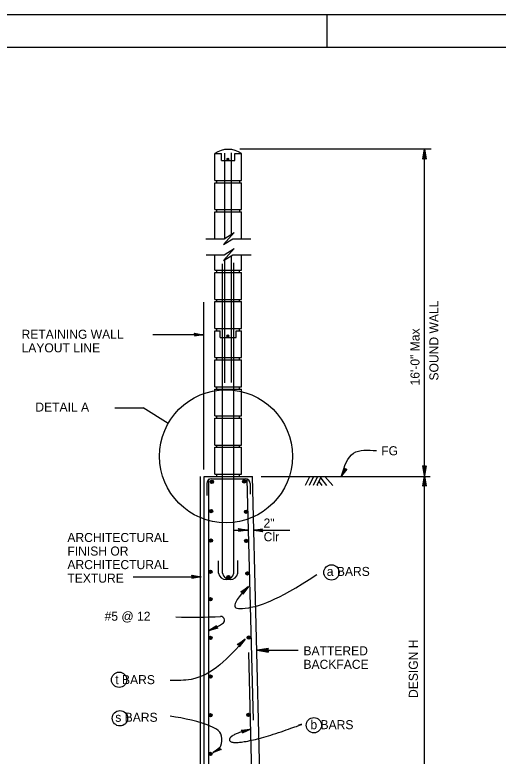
# Model space of a CAD drawing. Extents: x 0 to 2.83, y 0 to 1.83.
# Drawn here: x 1.347 to 1.971, y 0.877 to 1.833 of the extents above; entities that cross this region are included whole.
import ezdxf

# ---------------------------------------------------------------- set-up
doc = ezdxf.new("R2010")
doc.units = 0
for name, color, linetype in [('10 Sheet Format', 7, 'Continuous'), ('210 Border', 7, 'Continuous'), ('212 Leaders and Dim Lines', 7, 'Continuous'), ('213 Rebar', 7, 'Continuous'), ('214 Text and Titles', 7, 'Continuous'), ('240 Concrete', 7, 'Continuous'), ('251 Masonry', 7, 'Continuous'), ('257 Ground Line', 7, 'Continuous')]:
    doc.layers.add(name, color=color, linetype=linetype)

msp = doc.modelspace()

# ---------------------------------------------------------------- linework, layer by layer
at = {"layer": '10 Sheet Format'}
msp.add_lwpolyline([(0, 0), (2.83333, 0), (2.83333, 1.83333), (0, 1.83333)], close=True, dxfattribs=at)
at = {"layer": '210 Border'}
for p, q in [((1.75, 1.83333), (1.75, 1.79167)), ((0.08333, 1.79167), (2.79167, 1.79167))]:
    msp.add_line(p, q, dxfattribs=at)
at = {"layer": '212 Leaders and Dim Lines'}
for p, q in [((1.63783, 1.66053), (1.88494, 1.66053)), ((1.87405, 1.64723), (1.87625, 1.66044)), ((1.8746, 1.64757), (1.87625, 1.66044)), ((1.87625, 1.66044), (1.87515, 1.6479)), ((1.87625, 1.66044), (1.8757, 1.64824)), ((1.87625, 1.64858), (1.87625, 1.66044)), ((1.87625, 1.66044), (1.87846, 1.64723)), ((1.87736, 1.6479), (1.87625, 1.66044)), ((1.87681, 1.64824), (1.87625, 1.66044)), ((1.87625, 1.66044), (1.87791, 1.64757)), ((1.87625, 1.2383), (1.87625, 1.66044)), ((1.87515, 1.6479), (1.87405, 1.64723)), ((1.87515, 1.6479), (1.87625, 1.64858)), ((1.87625, 1.64858), (1.87736, 1.6479)), ((1.87736, 1.6479), (1.87846, 1.64723)), ((1.59124, 1.24668), (1.59124, 1.46259)), ((1.59015, 1.4205), (1.52536, 1.4205)), ((1.57977, 1.42142), (1.57921, 1.42233)), ((1.57921, 1.42233), (1.59015, 1.42051)), ((1.57977, 1.42142), (1.57921, 1.42233)), ((1.57921, 1.42233), (1.59015, 1.42051)), ((1.59015, 1.42051), (1.57921, 1.41868)), ((1.59015, 1.42051), (1.57921, 1.41868)), ((1.57977, 1.41959), (1.57921, 1.41868)), ((1.57977, 1.41959), (1.57921, 1.41868)), ((1.57949, 1.42187), (1.59015, 1.42051)), ((1.57949, 1.42187), (1.59015, 1.42051)), ((1.59015, 1.42051), (1.57949, 1.41913)), ((1.59015, 1.42051), (1.57949, 1.41913)), ((1.59015, 1.42051), (1.57977, 1.42142)), ((1.57977, 1.42142), (1.58033, 1.42051)), ((1.59015, 1.42051), (1.57977, 1.42142)), ((1.57977, 1.42142), (1.58033, 1.42051)), ((1.57977, 1.41959), (1.59015, 1.42051)), ((1.58033, 1.42051), (1.57977, 1.41959)), ((1.57977, 1.41959), (1.59015, 1.42051)), ((1.58033, 1.42051), (1.57977, 1.41959)), ((1.59015, 1.42051), (1.58005, 1.42096)), ((1.59015, 1.42051), (1.58005, 1.42096)), ((1.58005, 1.42005), (1.59015, 1.42051)), ((1.58005, 1.42005), (1.59015, 1.42051)), ((1.58033, 1.42051), (1.59015, 1.42051)), ((1.58033, 1.42051), (1.59015, 1.42051)), ((1.76913, 1.23831), (1.77263, 1.2489)), ((1.76913, 1.23831), (1.7729, 1.24843)), ((1.77318, 1.24797), (1.76913, 1.23831)), ((1.77345, 1.2475), (1.76913, 1.23831)), ((1.77588, 1.24719), (1.76913, 1.23831)), ((1.77534, 1.24715), (1.76913, 1.23831)), ((1.76913, 1.23831), (1.7748, 1.24711)), ((1.76913, 1.23831), (1.77427, 1.24708)), ((1.77373, 1.24704), (1.76913, 1.23831)), ((1.77318, 1.24797), (1.77263, 1.2489)), ((1.77373, 1.24704), (1.77318, 1.24797)), ((1.7748, 1.24711), (1.77373, 1.24704)), ((1.7748, 1.24711), (1.77588, 1.24719)), ((1.87515, 1.25084), (1.87405, 1.25151)), ((1.87625, 1.2383), (1.87405, 1.25151)), ((1.87625, 1.2383), (1.8746, 1.25117)), ((1.87515, 1.25084), (1.87625, 1.2383)), ((1.87625, 1.25016), (1.87515, 1.25084)), ((1.8757, 1.2505), (1.87625, 1.2383)), ((1.87846, 1.25151), (1.87625, 1.2383)), ((1.87791, 1.25117), (1.87625, 1.2383)), ((1.87625, 1.2383), (1.87736, 1.25084)), ((1.87736, 1.25084), (1.87625, 1.25016)), ((1.87625, 1.2383), (1.87681, 1.2505)), ((1.87625, 1.25016), (1.87625, 1.2383)), ((1.87736, 1.25084), (1.87846, 1.25151)), ((1.87405, 1.22509), (1.87625, 1.2383)), ((1.8746, 1.22543), (1.87625, 1.2383)), ((1.87625, 1.2383), (1.87515, 1.22577)), ((1.87625, 1.2383), (1.8757, 1.22611)), ((1.87625, 1.22645), (1.87625, 1.2383)), ((1.87625, 1.2383), (1.87846, 1.22509)), ((1.87736, 1.22577), (1.87625, 1.2383)), ((1.87681, 1.22611), (1.87625, 1.2383)), ((1.87625, 1.2383), (1.87791, 1.22543)), ((1.87625, 0.65561), (1.87625, 1.2383)), ((1.87515, 1.22577), (1.87405, 1.22509)), ((1.87515, 1.22577), (1.87625, 1.22645)), ((1.87625, 1.22645), (1.87736, 1.22577)), ((1.87736, 1.22577), (1.87846, 1.22509)), ((1.62947, 1.16842), (1.64799, 1.16842)), ((1.63655, 1.16942), (1.63593, 1.17043)), ((1.63593, 1.17043), (1.64799, 1.16842)), ((1.64799, 1.16842), (1.63593, 1.1664)), ((1.63655, 1.16741), (1.63593, 1.1664)), ((1.63624, 1.16993), (1.64799, 1.16842)), ((1.64799, 1.16842), (1.63624, 1.16691)), ((1.64799, 1.16842), (1.63655, 1.16942)), ((1.63655, 1.16942), (1.63717, 1.16842)), ((1.63655, 1.16741), (1.64799, 1.16842)), ((1.63717, 1.16842), (1.63655, 1.16741)), ((1.64799, 1.16842), (1.63686, 1.16892)), ((1.63686, 1.16792), (1.64799, 1.16842)), ((1.63717, 1.16842), (1.64799, 1.16842)), ((1.65506, 1.16816), (1.66712, 1.17018)), ((1.65506, 1.16816), (1.66681, 1.16967)), ((1.6665, 1.16917), (1.65506, 1.16816)), ((1.66619, 1.16867), (1.65506, 1.16816)), ((1.65506, 1.16816), (1.7025, 1.16816)), ((1.66588, 1.16816), (1.65506, 1.16816)), ((1.66712, 1.16615), (1.65506, 1.16816)), ((1.65506, 1.16816), (1.6665, 1.16716)), ((1.66681, 1.16665), (1.65506, 1.16816)), ((1.65506, 1.16816), (1.66619, 1.16766)), ((1.66588, 1.16816), (1.6665, 1.16917)), ((1.6665, 1.16716), (1.66588, 1.16816)), ((1.6665, 1.16917), (1.66712, 1.17018)), ((1.6665, 1.16716), (1.66712, 1.16615)), ((1.5762, 1.10904), (1.57559, 1.11004)), ((1.57559, 1.11004), (1.58764, 1.10803)), ((1.50025, 1.10803), (1.58764, 1.10803)), ((1.58764, 1.10803), (1.57559, 1.10602)), ((1.5762, 1.10703), (1.57559, 1.10602)), ((1.57589, 1.10954), (1.58764, 1.10803)), ((1.58764, 1.10803), (1.57589, 1.10652)), ((1.58764, 1.10803), (1.5762, 1.10904)), ((1.5762, 1.10904), (1.57682, 1.10803)), ((1.5762, 1.10703), (1.58764, 1.10803)), ((1.57682, 1.10803), (1.5762, 1.10703)), ((1.58764, 1.10803), (1.57651, 1.10854)), ((1.57651, 1.10753), (1.58764, 1.10803)), ((1.57682, 1.10803), (1.58764, 1.10803)), ((1.63896, 1.08867), (1.64891, 1.09577)), ((1.63954, 1.08853), (1.64891, 1.09577)), ((1.64891, 1.09577), (1.64011, 1.08839)), ((1.64891, 1.09577), (1.64069, 1.08826)), ((1.64126, 1.08812), (1.64891, 1.09577)), ((1.6414, 1.08754), (1.64891, 1.09577)), ((1.64154, 1.08697), (1.64891, 1.09577)), ((1.64891, 1.09577), (1.64168, 1.08639)), ((1.64891, 1.09577), (1.64181, 1.08582)), ((1.64011, 1.08839), (1.63896, 1.08867)), ((1.64011, 1.08839), (1.64126, 1.08812)), ((1.64126, 1.08812), (1.64154, 1.08697)), ((1.64154, 1.08697), (1.64181, 1.08582)), ((1.59745, 1.03847), (1.60748, 1.04545)), ((1.59745, 1.03847), (1.60742, 1.04486)), ((1.60736, 1.04427), (1.59745, 1.03847)), ((1.60729, 1.04369), (1.59745, 1.03847)), ((1.60723, 1.0431), (1.59745, 1.03847)), ((1.60723, 1.0431), (1.60736, 1.04427)), ((1.60821, 1.04246), (1.60723, 1.0431)), ((1.60736, 1.04427), (1.60748, 1.04545)), ((1.59745, 1.03847), (1.60772, 1.04277)), ((1.59745, 1.03847), (1.60821, 1.04246)), ((1.60871, 1.04213), (1.59745, 1.03847)), ((1.60921, 1.04181), (1.59745, 1.03847)), ((1.60821, 1.04246), (1.60921, 1.04181)), ((1.63432, 1.02088), (1.64463, 1.02744)), ((1.63489, 1.02071), (1.64463, 1.02744)), ((1.64463, 1.02744), (1.63546, 1.02054)), ((1.64463, 1.02744), (1.63602, 1.02037)), ((1.63659, 1.02021), (1.64463, 1.02744)), ((1.6367, 1.01963), (1.64463, 1.02744)), ((1.6368, 1.01904), (1.64463, 1.02744)), ((1.64463, 1.02744), (1.63691, 1.01846)), ((1.64463, 1.02744), (1.63702, 1.01788)), ((1.63546, 1.02054), (1.63432, 1.02088)), ((1.63546, 1.02054), (1.63659, 1.02021)), ((1.63659, 1.02021), (1.6368, 1.01904)), ((1.6368, 1.01904), (1.63702, 1.01788)), ((1.6747, 1.01571), (1.66011, 1.01328)), ((1.67432, 1.0151), (1.66011, 1.01328)), ((1.66011, 1.01328), (1.67395, 1.01449)), ((1.67395, 1.01449), (1.6732, 1.01328)), ((1.67395, 1.01449), (1.6747, 1.01571)), ((1.66011, 1.01328), (1.67357, 1.01389)), ((1.66011, 1.01328), (1.71287, 1.01328)), ((1.6732, 1.01328), (1.66011, 1.01328)), ((1.66011, 1.01328), (1.6747, 1.01084)), ((1.67395, 1.01206), (1.66011, 1.01328)), ((1.67357, 1.01267), (1.66011, 1.01328)), ((1.66011, 1.01328), (1.67432, 1.01145)), ((1.6732, 1.01328), (1.67395, 1.01206)), ((1.67395, 1.01206), (1.6747, 1.01084)), ((1.63968, 0.91035), (1.65187, 0.91126)), ((1.64052, 0.90952), (1.63968, 0.91035)), ((1.6401, 0.90993), (1.65187, 0.91126)), ((1.65187, 0.91126), (1.64052, 0.90952)), ((1.64052, 0.90952), (1.64136, 0.90869)), ((1.65187, 0.91126), (1.64063, 0.90644)), ((1.65187, 0.91126), (1.64082, 0.907)), ((1.65187, 0.91126), (1.64094, 0.9091)), ((1.641, 0.90756), (1.65187, 0.91126)), ((1.64118, 0.90812), (1.65187, 0.91126)), ((1.64136, 0.90869), (1.65187, 0.91126)), ((1.641, 0.90756), (1.64063, 0.90644)), ((1.64136, 0.90869), (1.641, 0.90756)), ((1.60326, 0.88132), (1.61194, 0.88832)), ((1.60326, 0.88132), (1.61192, 0.88778)), ((1.6119, 0.88724), (1.60326, 0.88132)), ((1.61188, 0.8867), (1.60326, 0.88132)), ((1.61185, 0.88616), (1.60326, 0.88132)), ((1.60326, 0.88132), (1.61233, 0.8859)), ((1.60326, 0.88132), (1.6128, 0.88564)), ((1.61327, 0.88538), (1.60326, 0.88132)), ((1.61374, 0.88512), (1.60326, 0.88132)), ((1.61185, 0.88616), (1.6119, 0.88724)), ((1.6128, 0.88564), (1.61185, 0.88616)), ((1.6119, 0.88724), (1.61194, 0.88832)), ((1.6128, 0.88564), (1.61374, 0.88512))]:
    msp.add_line(p, q, dxfattribs=at)
for centre, radius, start, end in [((1.57717, 1.78758), 0.73161, 268.276, 272.80778), ((1.61324, 1.05217), 0.00469, 315.46543, 92.80778), ((1.24708, 1.78502), 0.82466, 295.14377, 296.23558), ((1.60356, 1.06169), 0.01826, 296.23558, 315.46543)]:
    msp.add_arc(centre, radius, start, end, dxfattribs=at)
for points in [[(1.76913, 1.23831), (1.78465, 1.2678), (1.81414, 1.2709)], [(1.6443, 1.02703), (1.57474, 0.97569), (1.54785, 0.97441)], [(1.60326, 0.88132), (1.61009, 0.88517), (1.61179, 0.90779), (1.6024, 0.9142), (1.54785, 0.92834)]]:
    msp.add_spline(points, degree=3, dxfattribs=at)
for points, degree in [([(1.64891, 1.09577), (1.63408, 1.08093), (1.62772, 1.06715), (1.64093, 1.06557), (1.68289, 1.07527), (1.737, 1.11115)], 3), ([(1.65187, 0.91126), (1.62569, 0.90486), (1.62321, 0.89242), (1.66149, 0.89797), (1.72727, 0.92073), (1.71343, 0.91641)], 2)]:
    msp.add_open_spline(points, degree=degree, dxfattribs=at)
at = {"layer": '213 Rebar'}
for p, q in [((1.61835, 1.54469), (1.61835, 1.65463)), ((1.62703, 1.55019), (1.62703, 1.65502)), ((1.62703, 1.35892), (1.62703, 1.52264)), ((1.61545, 1.1129), (1.61545, 1.512)), ((1.61835, 1.35853), (1.61835, 1.51743)), ((1.62992, 1.11278), (1.62992, 1.51316)), ((1.59731, 1.23433), (1.59731, 0.76662)), ((1.60144, 1.23456), (1.64525, 1.23456)), ((1.59519, 1.22831), (1.59519, 1.21297)), ((1.65521, 0.92289), (1.6474, 1.23399)), ((1.65121, 1.22831), (1.65121, 1.21471)), ((1.61017, 1.11278), (1.61017, 1.12885)), ((1.63519, 1.11279), (1.63519, 1.12893)), ((1.65973, 0.60369), (1.64947, 1.01034))]:
    msp.add_line(p, q, dxfattribs=at)
for centre, radius in [((1.62243, 1.64703), 0.00116), ((1.62243, 1.64703), 0.0011), ((1.62243, 1.64703), 0.00104), ((1.62243, 1.64703), 0.000984), ((1.62243, 1.64703), 0.000926), ((1.62243, 1.64703), 0.000868), ((1.62243, 1.64703), 0.00081), ((1.62243, 1.64703), 0.000752), ((1.62243, 1.64703), 0.000694), ((1.62243, 1.64703), 0.000637), ((1.62243, 1.64703), 0.000579), ((1.62243, 1.64703), 0.000521), ((1.62243, 1.64703), 0.000463), ((1.62243, 1.64703), 0.000405), ((1.62243, 1.64703), 0.000347), ((1.62243, 1.64703), 0.000289), ((1.62243, 1.64703), 0.000231), ((1.62235, 1.41885), 0.00138), ((1.62235, 1.41885), 0.00131), ((1.62235, 1.41885), 0.00124), ((1.62235, 1.41885), 0.00117), ((1.62235, 1.41885), 0.0011), ((1.62235, 1.41885), 0.00103), ((1.62235, 1.41885), 0.000965), ((1.62235, 1.41885), 0.000896), ((1.62235, 1.41885), 0.000827), ((1.62235, 1.41885), 0.000758), ((1.62235, 1.41885), 0.000689), ((1.62235, 1.41885), 0.00062), ((1.62235, 1.41885), 0.000551), ((1.62235, 1.41885), 0.000482), ((1.62235, 1.41885), 0.000413), ((1.62235, 1.41885), 0.000344), ((1.62235, 1.41885), 0.000276), ((1.6017, 1.23066), 0.00217), ((1.6017, 1.23066), 0.00175), ((1.6017, 1.23066), 0.00134), ((1.6017, 1.23066), 0.000922), ((1.6017, 1.23066), 0.000506), ((1.64346, 1.2312), 0.00217), ((1.64346, 1.2312), 0.00175), ((1.64346, 1.2312), 0.00134), ((1.64346, 1.2312), 0.000922), ((1.64346, 1.2312), 0.000506), ((1.60059, 1.19293), 0.00217), ((1.60059, 1.19293), 0.00175), ((1.60059, 1.19293), 0.00134), ((1.60059, 1.19293), 0.000922), ((1.60059, 1.19293), 0.000506), ((1.64587, 1.19199), 0.00217), ((1.64587, 1.19199), 0.00175), ((1.64587, 1.19199), 0.00134), ((1.64587, 1.19199), 0.000922), ((1.64587, 1.19199), 0.000506), ((1.60046, 1.15487), 0.00217), ((1.60046, 1.15487), 0.00175), ((1.60046, 1.15487), 0.00134), ((1.60046, 1.15487), 0.000922), ((1.60046, 1.15487), 0.000506), ((1.64611, 1.15432), 0.00217), ((1.64611, 1.15432), 0.00175), ((1.64611, 1.15432), 0.00134), ((1.64611, 1.15432), 0.000922), ((1.64611, 1.15432), 0.000506), ((1.59971, 1.11465), 0.00217), ((1.59971, 1.11465), 0.00175), ((1.59971, 1.11465), 0.00134), ((1.59971, 1.11465), 0.000922), ((1.59971, 1.11465), 0.000506), ((1.64758, 1.11254), 0.00217), ((1.64758, 1.11254), 0.00175), ((1.64758, 1.11254), 0.00134), ((1.64758, 1.11254), 0.000922), ((1.64758, 1.11254), 0.000506), ((1.62298, 1.10762), 0.00217), ((1.62298, 1.10762), 0.00175), ((1.62298, 1.10762), 0.00134), ((1.62298, 1.10762), 0.000922), ((1.62298, 1.10762), 0.000506), ((1.59971, 1.07917), 0.00217), ((1.59971, 1.07917), 0.00175), ((1.59971, 1.07917), 0.00134), ((1.59971, 1.07917), 0.000922), ((1.59971, 1.07917), 0.000506), ((1.59971, 1.02926), 0.00217), ((1.59971, 1.02926), 0.00175), ((1.59971, 1.02926), 0.00134), ((1.59971, 1.02926), 0.000922), ((1.59971, 1.02926), 0.000506), ((1.64931, 1.02961), 0.00217), ((1.64931, 1.02961), 0.00175), ((1.64931, 1.02961), 0.00134), ((1.64931, 1.02961), 0.000922), ((1.64931, 1.02961), 0.000506), ((1.59971, 0.97934), 0.00217), ((1.59971, 0.97934), 0.00175), ((1.59971, 0.97934), 0.00134), ((1.59971, 0.97934), 0.000922), ((1.59971, 0.97934), 0.000506), ((1.59971, 0.92943), 0.00217), ((1.59971, 0.92943), 0.00175), ((1.59971, 0.92943), 0.00134), ((1.59971, 0.92943), 0.000922), ((1.59971, 0.92943), 0.000506), ((1.64881, 0.92979), 0.00217), ((1.64881, 0.92979), 0.00175), ((1.64881, 0.92979), 0.00134), ((1.64881, 0.92979), 0.000922), ((1.64881, 0.92979), 0.000506), ((1.59971, 0.87952), 0.00217), ((1.59971, 0.87952), 0.00175), ((1.59971, 0.87952), 0.00134), ((1.59971, 0.87952), 0.000922), ((1.59971, 0.87952), 0.000506)]:
    msp.add_circle(centre, radius, dxfattribs=at)
for centre, radius, start, end in [((1.60144, 1.22831), 0.00625, 90, 180), ((1.64496, 1.22831), 0.00625, 0, 90), ((1.62005, 1.11452), 0.01003, 190.00294, 349.99706), ((1.62533, 1.11443), 0.00999, 188.79369, 350.55202)]:
    msp.add_arc(centre, radius, start, end, dxfattribs=at)
at = {"layer": '214 Text and Titles'}
for p in [(1.4763, 1.32614), (1.54535, 1.30614)]:
    msp.add_line(p, (1.51299, 1.32614), dxfattribs=at)
for centre, radius in [((1.6199, 1.2637), 0.08584), ((1.75602, 1.11374), 0.00991), ((1.48194, 0.97517), 0.00991), ((1.48302, 0.92552), 0.00991), ((1.73336, 0.91655), 0.00991)]:
    msp.add_circle(centre, radius, dxfattribs=at)
at = {"layer": '240 Concrete'}
for p, q in [((1.58668, 1.23763), (1.58668, 0.65561)), ((1.59124, 1.23763), (1.59124, 0.65561)), ((1.59157, 1.23763), (1.65399, 1.23763)), ((1.6644, 0.8214), (1.65395, 1.23764))]:
    msp.add_line(p, q, dxfattribs=at)
at = {"layer": '251 Masonry'}
for p, q in [((1.60532, 1.65423), (1.61401, 1.65423)), ((1.60532, 1.61951), (1.60532, 1.65423)), ((1.61401, 1.64555), (1.61401, 1.65423)), ((1.63137, 1.65423), (1.64005, 1.65423)), ((1.63137, 1.64555), (1.63137, 1.65423)), ((1.64005, 1.61951), (1.64005, 1.65423)), ((1.61401, 1.64555), (1.63137, 1.64555)), ((1.60532, 1.61951), (1.64005, 1.61951)), ((1.60822, 1.61662), (1.60822, 1.61951)), ((1.63716, 1.61951), (1.63716, 1.61662)), ((1.60532, 1.61662), (1.64005, 1.61662)), ((1.60532, 1.5819), (1.60532, 1.61662)), ((1.64005, 1.5819), (1.64005, 1.61662)), ((1.60532, 1.5819), (1.64005, 1.5819)), ((1.60532, 1.579), (1.64005, 1.579)), ((1.60532, 1.54428), (1.60532, 1.579)), ((1.60822, 1.57911), (1.60822, 1.58194)), ((1.63716, 1.5819), (1.63716, 1.579)), ((1.64005, 1.54428), (1.64005, 1.579)), ((1.61656, 1.53687), (1.63044, 1.55235)), ((1.61771, 1.54428), (1.63044, 1.55235)), ((1.59396, 1.54428), (1.61771, 1.54428)), ((1.61656, 1.53687), (1.6289, 1.54428)), ((1.6289, 1.54428), (1.65206, 1.54428)), ((1.61656, 1.51635), (1.63044, 1.53183)), ((1.61747, 1.52361), (1.63044, 1.53183)), ((1.59442, 1.52361), (1.61747, 1.52361)), ((1.60532, 1.5038), (1.60532, 1.52361)), ((1.61656, 1.51635), (1.62865, 1.52361)), ((1.62865, 1.52361), (1.65228, 1.52361)), ((1.64005, 1.5038), (1.64005, 1.52361)), ((1.60532, 1.5038), (1.64005, 1.5038)), ((1.60822, 1.50087), (1.60822, 1.5038)), ((1.63716, 1.50087), (1.63716, 1.5038)), ((1.60532, 1.46615), (1.60532, 1.50087)), ((1.60532, 1.50087), (1.64005, 1.50087)), ((1.64005, 1.46615), (1.64005, 1.50087)), ((1.60532, 1.46615), (1.64005, 1.46615)), ((1.60822, 1.46326), (1.60822, 1.46606)), ((1.63716, 1.46326), (1.63716, 1.4663)), ((1.60532, 1.42854), (1.60532, 1.46326)), ((1.60532, 1.46326), (1.64005, 1.46326)), ((1.64005, 1.42854), (1.64005, 1.46326)), ((1.60532, 1.42854), (1.64005, 1.42854)), ((1.60532, 1.39092), (1.60532, 1.42564)), ((1.60532, 1.42564), (1.61256, 1.42564)), ((1.60822, 1.42564), (1.60822, 1.42844)), ((1.61256, 1.41696), (1.61256, 1.42564)), ((1.63282, 1.42564), (1.64005, 1.42564)), ((1.63282, 1.41696), (1.63282, 1.42564)), ((1.63716, 1.42564), (1.63716, 1.42854)), ((1.64005, 1.39092), (1.64005, 1.42564)), ((1.61256, 1.41696), (1.63282, 1.41696)), ((1.60532, 1.39092), (1.64005, 1.39092)), ((1.60532, 1.38802), (1.64005, 1.38802)), ((1.60532, 1.3533), (1.60532, 1.38802)), ((1.60822, 1.38827), (1.60822, 1.39094)), ((1.63716, 1.38815), (1.63716, 1.39082)), ((1.64005, 1.3533), (1.64005, 1.38802)), ((1.60532, 1.3533), (1.64005, 1.3533)), ((1.60532, 1.35041), (1.64005, 1.35041)), ((1.60532, 1.31569), (1.60532, 1.35041)), ((1.60822, 1.35077), (1.60822, 1.35332)), ((1.63716, 1.35041), (1.63716, 1.3532)), ((1.64005, 1.31569), (1.64005, 1.35041)), ((1.60532, 1.31569), (1.64005, 1.31569)), ((1.60532, 1.31279), (1.64005, 1.31279)), ((1.60532, 1.27807), (1.60532, 1.31279)), ((1.60822, 1.31278), (1.60822, 1.3157)), ((1.63716, 1.31291), (1.63716, 1.31558)), ((1.64005, 1.27807), (1.64005, 1.31279)), ((1.60532, 1.27807), (1.64005, 1.27807)), ((1.60532, 1.27518), (1.64005, 1.27518)), ((1.60532, 1.24045), (1.60532, 1.27518)), ((1.60822, 1.27516), (1.60822, 1.27807)), ((1.63716, 1.27518), (1.63716, 1.27784)), ((1.64005, 1.24045), (1.64005, 1.27518)), ((1.60532, 1.24045), (1.64005, 1.24045)), ((1.60822, 1.23756), (1.60822, 1.24045)), ((1.63716, 1.23756), (1.63716, 1.24052))]:
    msp.add_line(p, q, dxfattribs=at)
msp.add_arc((1.62269, 1.62962), 0.03012, 54.80613, 125.19387, dxfattribs=at)
at = {"layer": '257 Ground Line'}
for p, q in [((1.66517, 1.23763), (1.88359, 1.23763)), ((1.72747, 1.23703), (1.72194, 1.22596)), ((1.73243, 1.23665), (1.72709, 1.22596)), ((1.73776, 1.23665), (1.73242, 1.22596)), ((1.74234, 1.23665), (1.73699, 1.22596)), ((1.74214, 1.23537), (1.74949, 1.22596)), ((1.74743, 1.2375), (1.75766, 1.22596)), ((1.73818, 1.22655), (1.73864, 1.22596)), ((1.74002, 1.23052), (1.74358, 1.22596))]:
    msp.add_line(p, q, dxfattribs=at)

# ---------------------------------------------------------------- texts
at = {"layer": '212 Leaders and Dim Lines'}
for s, p in [('SOUND WALL', (1.89412, 1.36139)), ('16\'-0" Max', (1.86971, 1.35506)), ('DESIGN H', (1.86754, 0.95174))]:
    msp.add_text(s, height=0.011667, rotation=90, dxfattribs=at).set_placement(p)
for s, p in [('2"', (1.66837, 1.17166)), ('Clr', (1.66847, 1.15394))]:
    msp.add_text(s, height=0.011667, dxfattribs=at).set_placement(p)
at = {"layer": '214 Text and Titles'}
for s, height, p in [('RETAINING WALL', 0.0116667, (1.35597, 1.41525)), ('LAYOUT LINE', 0.0116667, (1.35597, 1.39775)), ('DETAIL A', 0.011667, (1.37381, 1.32134)), ('FG', 0.011667, (1.82028, 1.26491)), ('ARCHITECTURAL', 0.0116667, (1.41516, 1.15298)), ('FINISH OR', 0.011667, (1.41516, 1.13548)), ('ARCHITECTURAL', 0.0116667, (1.41516, 1.11798)), ('a BARS', 0.011667, (1.74999, 1.10919)), ('TEXTURE', 0.011667, (1.41516, 1.10049)), ('#5 @ 12', 0.011667, (1.4632, 1.05139)), ('BATTERED', 0.011667, (1.71988, 1.0068)), ('BACKFACE', 0.011667, (1.71988, 0.98931)), ('t BARS', 0.011667, (1.47699, 0.96954)), ('s BARS', 0.011667, (1.47699, 0.92097)), ('b BARS', 0.011667, (1.7289, 0.91144))]:
    msp.add_text(s, height=height, dxfattribs=at).set_placement(p)

doc.saveas('drawing.dxf')
